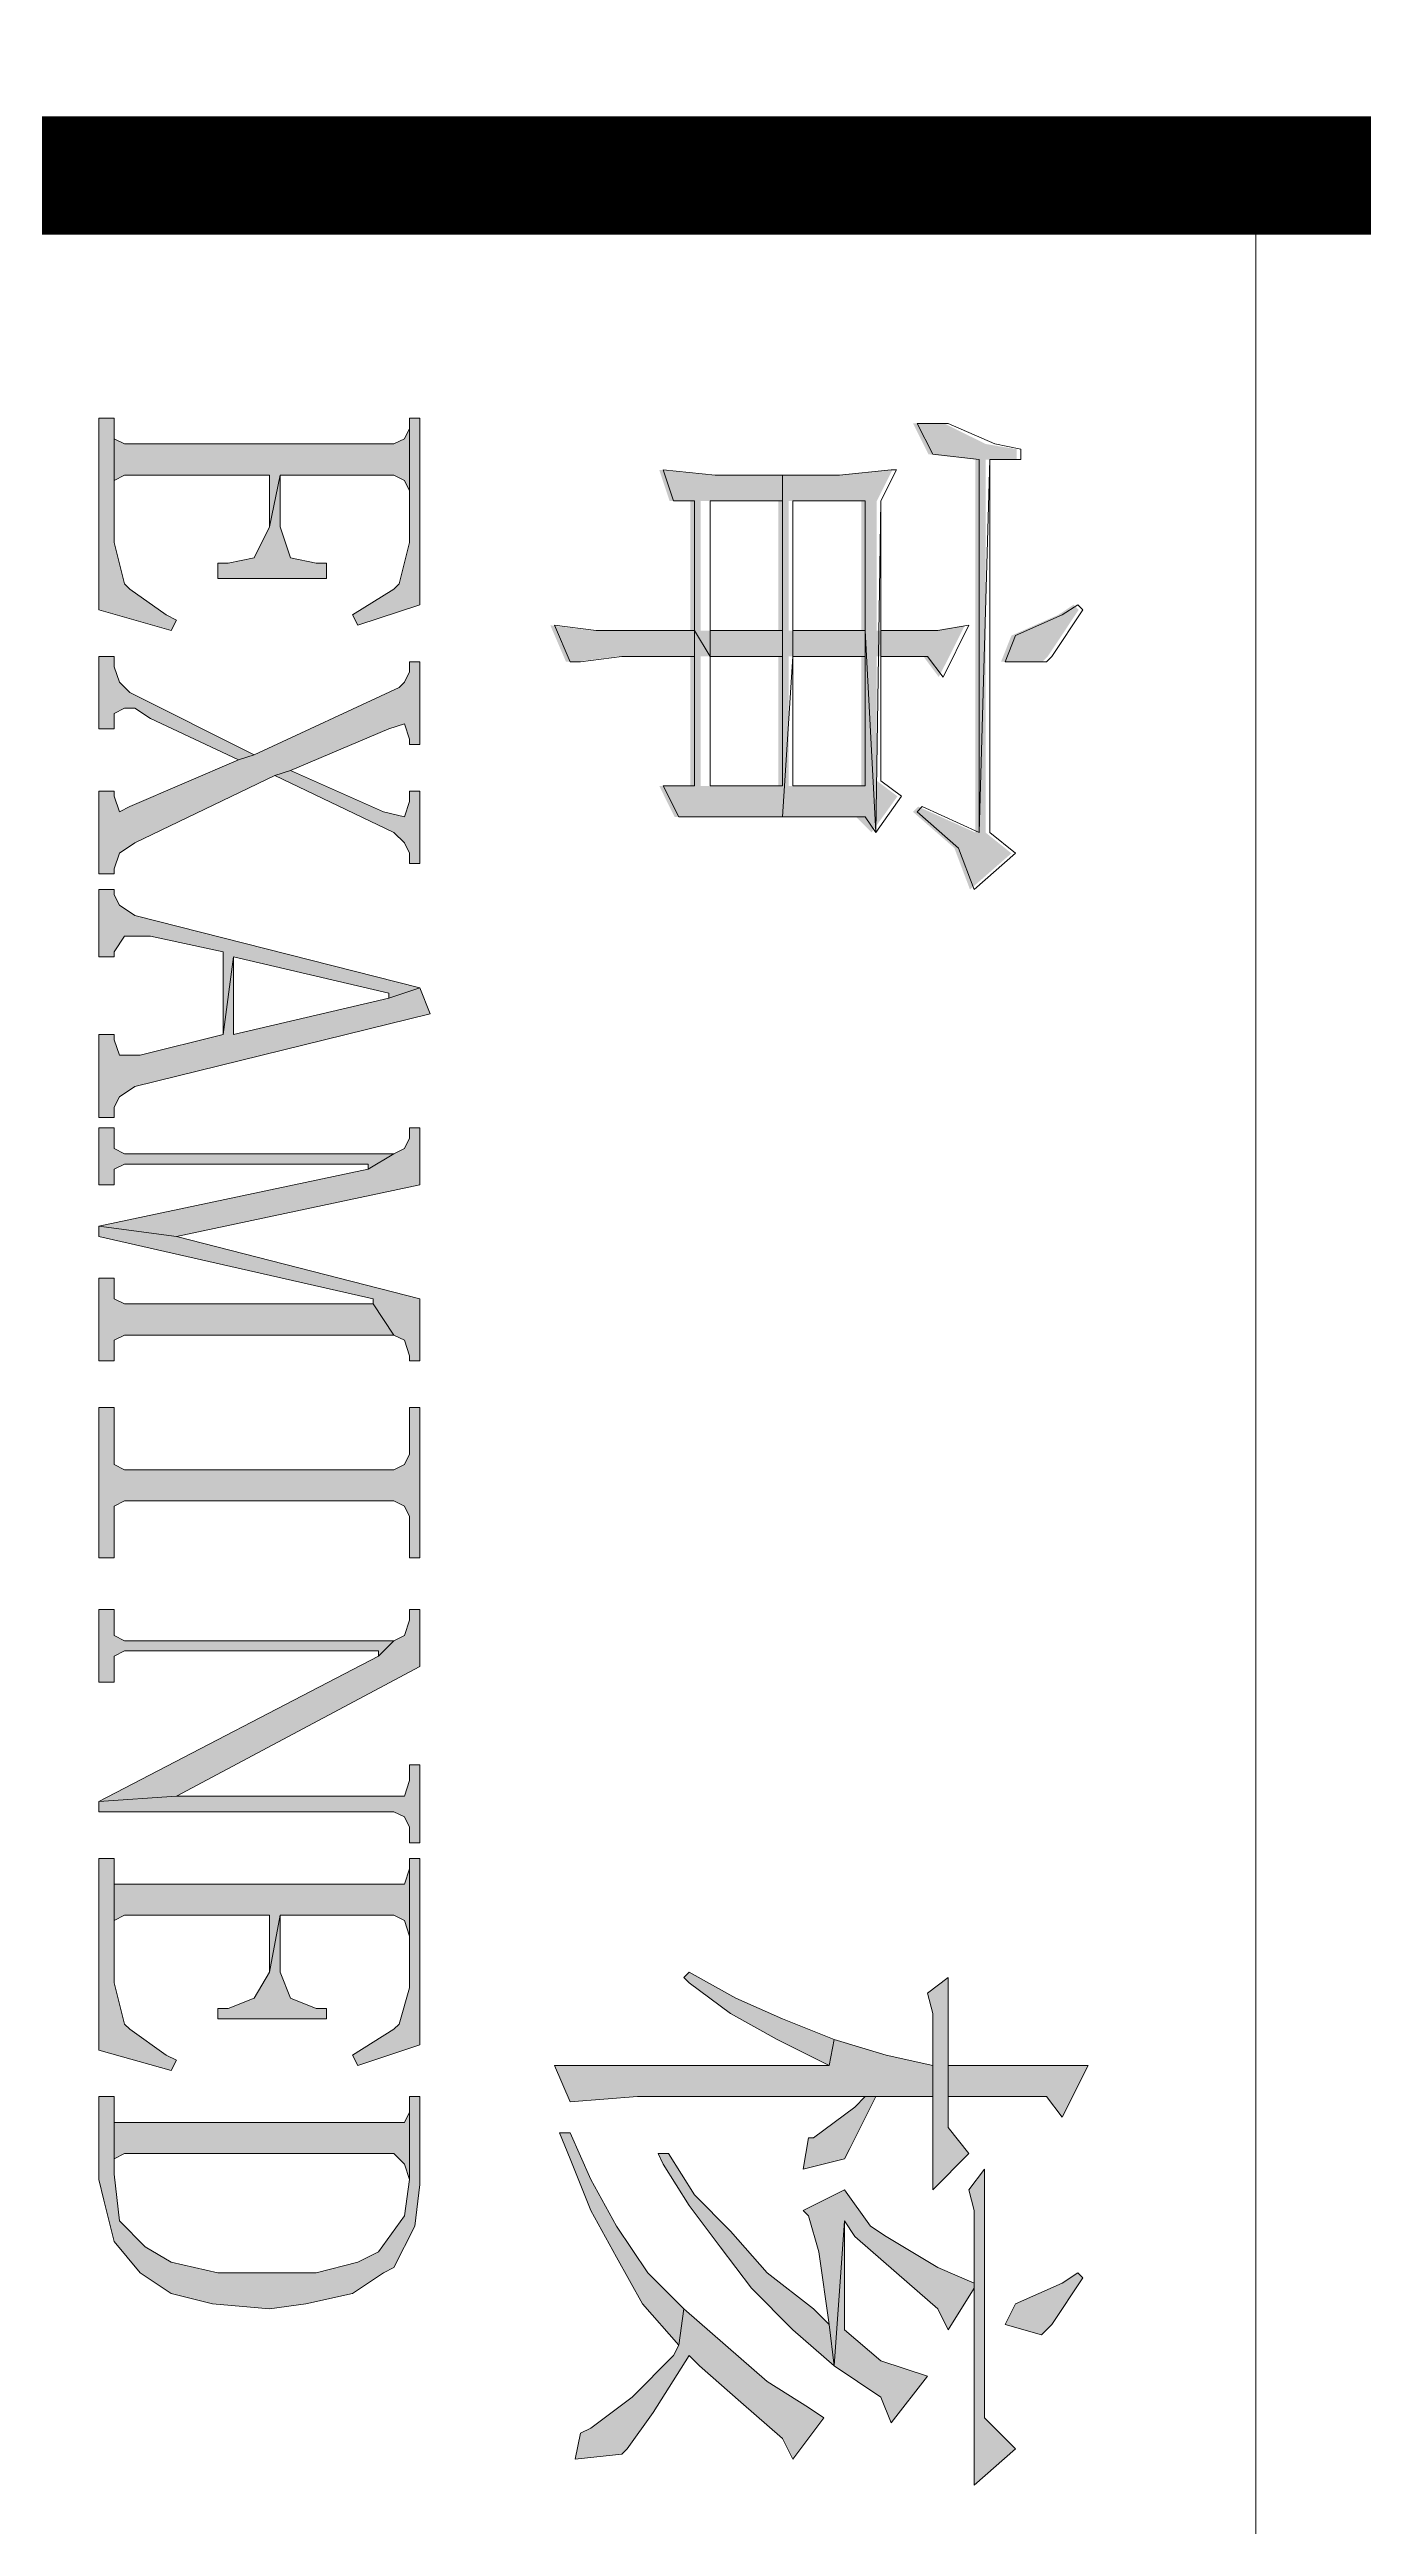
# Model space of a CAD drawing. Header units: millimetres. Extents: x -53295381 to 181933601, y -165 to 204541444.
# Drawn here: x 51456242 to 51460126, y 20986813 to 20994135 of the extents above; entities that cross this region are included whole.
import ezdxf

# ---------------------------------------------------------------- set-up
doc = ezdxf.new("R2010")
doc.units = ezdxf.units.MM
doc.header["$LTSCALE"] = 1000
doc.layers.add('PP-COM', color=7, linetype='Continuous')
doc.layers.add('标注', color=3, linetype='Continuous')
doc.layers.add('PUB_TITLE', color=7, linetype='Continuous', lineweight=20)
doc.styles.add('C', font='c.shx', dxfattribs={"width": 0.75, "height": 3, "bigfont": 'hzk.shx'})
doc.styles.add('HZ', font='rs.shx', dxfattribs={"width": 0.8, "bigfont": 'hztxt.shx'})
doc.styles.add('宋体', font='')
doc.styles.get('宋体').set_extended_font_data('宋体')
doc.dimstyles.new('1', dxfattribs={"dimtxt": 1.5, "dimasz": 2, "dimexe": 1, "dimexo": 0.2, "dimgap": 0.5, "dimtad": 1, "dimdec": 1, "dimzin": 0, "dimdsep": 46, "dimtxsty": '宋体', "dimcen": 0.2, "dimclrd": 3, "dimclre": 3, "dimclrt": 3, "dimadec": 0, "dimazin": 0, "dimtfac": 1, "dimtdec": 1, "dimtofl": 0, "dimtmove": 2, "dimatfit": 3, "dimfxl": 0, "dimtolj": 1, "dimtzin": 0, "dimarcsym": 0})

# ---------------------------------------------------------------- blocks, each defined once
blk = doc.blocks.new('*D53')
at = {"color": 3, "lineweight": -2}
for start, end in [(39.4482, 48.8965), (341.1035, 350.5518)]:
    blk.add_arc((1344.218, 1910.564), 16.999, start, end, dxfattribs=at)
at = {"color": 3}
for points in [[(1357.728, 1921.631), (1356.961, 1921.099), (1358.94, 1919.064)], [(1360.522, 1907.812), (1361.452, 1907.735), (1361.217, 1910.564)]]:
    blk.add_solid(points, dxfattribs=at)
at = {"layer": 'Defpoints', "color": 0}
for p in [(1395.655, 1940.261), (1360.959, 1913.516), (1344.218, 1910.564), (1344.218, 1910.564), (1403.612, 1910.564)]:
    blk.add_point(p, dxfattribs=at)
at = {"color": 3, "insert": (1362.57, 1915.482), "char_height": 3, "attachment_point": 5, "rotation": 285, "style": 'HZ'}
blk.add_mtext('\\A1;α/3', dxfattribs=at)
blk = doc.blocks.new('*D54')
at = {"color": 3, "lineweight": -2}
blk.add_arc((1344.218, 1910.564), 28.56, 5.6194, 84.3806, dxfattribs=at)
at = {"color": 3}
for points in [[(1346.992, 1938.522), (1347.038, 1939.454), (1344.218, 1939.125)], [(1373.108, 1913.384), (1372.175, 1913.338), (1372.779, 1910.564)]]:
    blk.add_solid(points, dxfattribs=at)
at = {"layer": 'Defpoints', "color": 0}
for p in [(1344.218, 1969.958), (1368.952, 1924.845), (1344.218, 1910.564), (1344.218, 1910.564), (1403.612, 1910.564)]:
    blk.add_point(p, dxfattribs=at)
at = {"color": 3, "insert": (1365.828, 1932.174), "char_height": 3, "attachment_point": 5, "rotation": 315, "style": 'HZ'}
blk.add_mtext('\\A1;α', dxfattribs=at)
blk = doc.blocks.new('*D55')
at = {"color": 3, "lineweight": -2}
for start, end in [(69.4333, 78.8666), (11.1334, 20.5667)]:
    blk.add_arc((1344.218, 1910.564), 17.026, start, end, dxfattribs=at)
at = {"color": 3}
for points in [[(1350.399, 1926.927), (1350, 1926.083), (1352.731, 1925.309)], [(1359.737, 1916.346), (1360.581, 1916.745), (1358.963, 1919.077)]]:
    blk.add_solid(points, dxfattribs=at)
at = {"layer": 'Defpoints', "color": 0}
for p in [(1373.915, 1962.001), (1395.655, 1940.261), (1355.162, 1923.607), (1344.218, 1910.564), (1344.218, 1910.564)]:
    blk.add_point(p, dxfattribs=at)
at = {"color": 3, "insert": (1358.072, 1924.056), "char_height": 3, "attachment_point": 5, "rotation": 314.2422, "style": 'HZ'}
blk.add_mtext('\\A1;α/3', dxfattribs=at)
blk = doc.blocks.new('*D27')
at = {"color": 3, "lineweight": -2}
for start, end in [(99.4333, 108.8666), (41.1334, 50.5667)]:
    blk.add_arc((1344.218, 1910.564), 17.026, start, end, dxfattribs=at)
at = {"color": 3}
for points in [[(1341.389, 1927.825), (1341.466, 1926.895), (1344.218, 1927.59)], [(1354.767, 1923.331), (1355.299, 1924.098), (1352.731, 1925.309)]]:
    blk.add_solid(points, dxfattribs=at)
at = {"layer": 'Defpoints', "color": 0}
for p in [(1344.218, 1969.958), (1373.915, 1962.001), (1350.042, 1926.563), (1344.218, 1910.564), (1344.218, 1910.564)]:
    blk.add_point(p, dxfattribs=at)
at = {"color": 3, "insert": (1349.143, 1928.942), "char_height": 3, "attachment_point": 5, "rotation": 345, "style": 'HZ'}
blk.add_mtext('\\A1;α/3', dxfattribs=at)
blk = doc.blocks.new('*D35')
at = {"layer": 'Defpoints', "color": 0}
for p in [(1319.577, 1812.569), (1317.437, 1800.401), (1286.683, 1796.73), (1303.739, 1796.73), (1303.739, 1796.73)]:
    blk.add_point(p, dxfattribs=at)
at = {"layer": '标注', "color": 3, "lineweight": -2}
blk.add_line((1305.739, 1796.73), (1319.92, 1796.73), dxfattribs=at)
for start, end in [(56.3312, 67.6624), (337.3376, 348.6688)]:
    blk.add_arc((1303.739, 1796.73), 14.181, start, end, dxfattribs=at)
at = {"layer": '标注', "color": 3}
for points in [[(1311.896, 1808.894), (1311.305, 1808.172), (1313.766, 1806.758)], [(1317.179, 1793.99), (1318.108, 1793.898), (1317.92, 1796.73)]]:
    blk.add_solid(points, dxfattribs=at)
at = {"layer": '标注', "color": 3, "insert": (1318.688, 1802.922), "char_height": 3, "attachment_point": 5, "rotation": 292.5, "style": 'C'}
blk.add_mtext('\\A1;45°', dxfattribs=at)
blk = doc.blocks.new('2015AACI_TQ_A2')
at = {"layer": 'PUB_TITLE'}
h = blk.add_hatch(color=256, dxfattribs=at)
h.dxf.hatch_style = 1
h.paths.add_polyline_path([(-4864.3, 10975.3), (-4864.3, 11009), (-4882.6, 11009), (-4888.8, 10981.4), (-4898, 10950.8), (-4882.6, 10947.7), (-4882.6, 10914), (-4882.6, 10880.3), (-4882.6, 10849.7), (-4882.6, 10816), (-4882.6, 10785.4), (-4861.2, 10794.6), (-4864.3, 10834.4), (-4864.3, 10858.9), (-4864.3, 10969.1)])
h.paths.add_polyline_path([(-4864.3, 11076.3), (-4852, 11085.5), (-4882.6, 11100.8), (-4882.6, 11082.5), (-4882.6, 11051.8), (-4882.6, 11018.1), (-4864.3, 11018.1)])
h.paths.add_polyline_path([(-4830.6, 11030.4), (-4845.9, 11018.1), (-4864.3, 11018.1), (-4882.6, 11018.1), (-4934.7, 11018.1), (-4925.5, 11005.9), (-4913.3, 11009), (-4882.6, 11009), (-4864.3, 11009), (-4809.1, 11009)])
h.paths.add_polyline_path([(-4827.5, 10956.9), (-4833.6, 10960), (-4864.3, 10975.3), (-4864.3, 10969.1), (-4858.1, 10963), (-4839.8, 10938.5), (-4839.8, 10935.5), (-4821.4, 10932.4)])
h.paths.add_polyline_path([(-4882.6, 10947.7), (-4898, 10950.8), (-4910.2, 10920.1), (-4922.5, 10892.6), (-4937.8, 10865), (-4934.7, 10861.9), (-4931.6, 10865), (-4913.3, 10889.5), (-4898, 10917.1)])
h.paths.add_polyline_path([(-4729.5, 11079.4), (-4757.1, 11097.8), (-4760.1, 11094.7), (-4754, 11085.5), (-4741.8, 11058), (-4729.5, 11051.8), (-4723.4, 11073.3)])
h.paths.add_polyline_path([(-4656, 11058), (-4674.4, 11039.6), (-4821.4, 11039.6), (-4809.1, 11030.4), (-4796.9, 11033.5), (-4754, 11033.5), (-4750.9, 11033.5), (-4634.6, 11033.5)])
h.paths.add_polyline_path([(-4738.7, 11012), (-4726.4, 11018.1), (-4750.9, 11033.5), (-4754, 11033.5), (-4763.2, 11012), (-4781.6, 10981.4), (-4787.7, 10972.2), (-4809.1, 10956.9), (-4796.9, 10932.4), (-4793.8, 10935.5), (-4772.4, 10941.6), (-4729.5, 10947.7), (-4705, 10950.8), (-4790.8, 10956.9), (-4781.6, 10963), (-4760.1, 10987.5)])
h.paths.add_polyline_path([(-4698.9, 11005.9), (-4708.1, 10978.3), (-4726.4, 10956.9), (-4790.8, 10956.9), (-4705, 10950.8), (-4686.6, 10978.3), (-4671.3, 10984.5)])
h.paths.add_polyline_path([(-4726.4, 10926.3), (-4705, 10950.8), (-4729.5, 10947.7), (-4738.7, 10938.5), (-4760.1, 10911), (-4784.6, 10889.5), (-4806.1, 10868.1), (-4830.6, 10852.8), (-4830.6, 10846.6), (-4824.4, 10849.7), (-4799.9, 10865), (-4775.4, 10883.4), (-4750.9, 10901.8)])
h.paths.add_polyline_path([(-4649.9, 10926.3), (-4674.4, 10944.6), (-4680.5, 10935.5), (-4695.8, 10911), (-4717.3, 10886.4), (-4738.7, 10861.9), (-4717.3, 10858.9), (-4711.1, 10855.8), (-4686.6, 10831.3), (-4668.2, 10806.8), (-4665.2, 10800.7), (-4649.9, 10797.6), (-4652.9, 10825.2), (-4656, 10828.3), (-4677.4, 10843.6), (-4711.1, 10865), (-4705, 10871.1), (-4683.6, 10895.6), (-4662.1, 10920.1)])
h.paths.add_polyline_path([(-4717.3, 10858.9), (-4738.7, 10861.9), (-4760.1, 10840.5), (-4787.7, 10822.1), (-4815.3, 10806.8), (-4842.8, 10794.6), (-4842.8, 10788.4), (-4827.5, 10794.6), (-4796.9, 10806.8), (-4769.3, 10822.1), (-4741.8, 10837.4)])
h = blk.add_hatch(color=256, dxfattribs=at)
h.dxf.hatch_style = 1
h.paths.add_polyline_path([(-5712.6, 11073.9), (-5715.7, 11077), (-5743.3, 11095.3), (-5746.3, 11092.3), (-5740.2, 11083.1), (-5728, 11055.5), (-5712.6, 11049.4)])
h.paths.add_polyline_path([(-5832.1, 11034.1), (-5611.6, 11034.1), (-5832.1, 11040.2), (-5832.1, 11058.6), (-5838.2, 11058.6), (-5841.3, 11040.2), (-5853.5, 11015.7), (-5853.5, 10997.3), (-5835.2, 11006.5)])
h.paths.add_polyline_path([(-5599.3, 11055.5), (-5611.6, 11040.2), (-5832.1, 11040.2), (-5611.6, 11034.1), (-5626.9, 11000.4), (-5623.8, 10997.3), (-5602.4, 11021.8), (-5577.9, 11031)])
h.paths.add_polyline_path([(-5703.5, 11012.6), (-5734.1, 11028), (-5731, 11009.6), (-5731, 10975.9), (-5715.7, 10975.9), (-5715.7, 11003.5)])
h.paths.add_polyline_path([(-5611.6, 10972.8), (-5807.6, 10975.9), (-5826, 10985.1), (-5826, 10982), (-5822.9, 10951.4), (-5822.9, 10917.7), (-5731, 10917.7), (-5639.1, 10917.7), (-5639.1, 10871.8), (-5715.7, 10871.8), (-5731, 10865.6), (-5639.1, 10865.6), (-5639.1, 10847.3), (-5620.8, 10856.4), (-5620.8, 10862.6), (-5620.8, 10884), (-5620.8, 10917.7), (-5715.7, 10923.8), (-5807.6, 10923.8), (-5807.6, 10966.7), (-5731, 10966.7)])
h.paths.add_polyline_path([(-5611.6, 10972.8), (-5731, 10966.7), (-5639.1, 10966.7), (-5639.1, 10923.8), (-5715.7, 10923.8), (-5620.8, 10917.7), (-5620.8, 10963.6)], flags=17)
h.paths.add_polyline_path([(-5633, 10988.1), (-5642.2, 10975.9), (-5715.7, 10975.9), (-5731, 10975.9), (-5807.6, 10975.9), (-5611.6, 10972.8)])
h.paths.add_polyline_path([(-5715.7, 10966.7), (-5731, 10966.7), (-5731, 10923.8), (-5715.7, 10923.8)], flags=16)
h.paths.add_polyline_path([(-5715.7, 10917.7), (-5731, 10917.7), (-5731, 10871.8), (-5715.7, 10871.8)], flags=16)
h.paths.add_polyline_path([(-5715.7, 10865.6), (-5731, 10865.6), (-5731, 10841.1), (-5731, 10807.4), (-5734.1, 10782.9), (-5712.6, 10792.1), (-5712.6, 10798.3), (-5715.7, 10822.8)])
h.paths.add_polyline_path([(-5807.6, 10917.7), (-5822.9, 10917.7), (-5822.9, 10911.6), (-5822.9, 10877.9), (-5826, 10847.3), (-5807.6, 10853.4), (-5807.6, 10865.6), (-5731, 10865.6), (-5715.7, 10871.8), (-5807.6, 10871.8)], flags=17)
h = blk.add_hatch(color=256, dxfattribs=at)
h.dxf.hatch_style = 1
h.paths.add_polyline_path([(-5822.9, 10616.9), (-5792.3, 10616.9), (-5822.9, 10623.1), (-5822.9, 10690.4), (-5819.8, 10696.6), (-5813.7, 10699.6), (-5850.5, 10699.6), (-5844.3, 10696.6), (-5841.3, 10690.4), (-5841.3, 10531.2), (-5844.3, 10525), (-5819.8, 10525), (-5822.9, 10531.2)])
h.paths.add_polyline_path([(-5746.3, 10705.7), (-5856.6, 10705.7), (-5856.6, 10699.6), (-5850.5, 10699.6), (-5783.1, 10699.6), (-5758.6, 10693.5), (-5755.5, 10690.4), (-5740.2, 10665.9), (-5734.1, 10669)])
h.paths.add_polyline_path([(-5761.7, 10650.6), (-5770.8, 10650.6), (-5770.8, 10644.5), (-5773.9, 10629.2), (-5792.3, 10623.1), (-5822.9, 10623.1), (-5792.3, 10616.9), (-5773.9, 10607.7), (-5770.8, 10592.4), (-5770.8, 10586.3), (-5761.7, 10586.3)])
h.paths.add_polyline_path([(-5731, 10558.7), (-5737.1, 10561.8), (-5740.2, 10555.7), (-5755.5, 10534.2), (-5758.6, 10531.2), (-5783.1, 10525), (-5813.7, 10525), (-5850.5, 10525), (-5856.6, 10525), (-5856.6, 10515.9), (-5743.3, 10515.9)])
h = blk.add_hatch(color=256, dxfattribs=at)
h.dxf.hatch_style = 1
h.paths.add_polyline_path([(-5672.8, 10687.4), (-5675.9, 10696.6), (-5666.7, 10699.6), (-5663.6, 10699.6), (-5663.6, 10705.7), (-5712.6, 10705.7), (-5712.6, 10699.6), (-5706.5, 10699.6), (-5700.4, 10696.6), (-5697.3, 10693.5), (-5657.5, 10607.7), (-5654.5, 10598.6), (-5626.9, 10534.2), (-5623.8, 10528.1), (-5633, 10525), (-5636.1, 10525), (-5636.1, 10515.9), (-5587.1, 10515.9), (-5587.1, 10525), (-5590.1, 10525), (-5599.3, 10528.1), (-5605.4, 10537.3), (-5645.3, 10620), (-5648.3, 10629.2)])
h.paths.add_polyline_path([(-5593.2, 10705.7), (-5636.1, 10705.7), (-5636.1, 10699.6), (-5630, 10699.6), (-5620.8, 10696.6), (-5623.8, 10684.3), (-5648.3, 10629.2), (-5645.3, 10620), (-5611.6, 10690.4), (-5605.4, 10696.6), (-5599.3, 10699.6), (-5593.2, 10699.6)], flags=17)
h.paths.add_polyline_path([(-5654.5, 10598.6), (-5657.5, 10607.7), (-5694.3, 10534.2), (-5700.4, 10528.1), (-5709.6, 10525), (-5715.7, 10525), (-5715.7, 10515.9), (-5672.8, 10515.9), (-5672.8, 10525), (-5675.9, 10525), (-5682, 10525), (-5685.1, 10531.2), (-5685.1, 10537.3), (-5679, 10546.5)])
h = blk.add_hatch(color=256, dxfattribs=at)
h.dxf.hatch_style = 1
h.paths.add_polyline_path([(-5504.4, 10711.9), (-5519.7, 10705.7), (-5513.6, 10687.4), (-5492.1, 10595.5), (-5538.1, 10595.5), (-5492.1, 10589.4), (-5479.9, 10540.4), (-5479.9, 10528.1), (-5489.1, 10525), (-5492.1, 10525), (-5492.1, 10515.9), (-5443.1, 10515.9), (-5443.1, 10525), (-5449.2, 10525), (-5455.4, 10528.1), (-5461.5, 10537.3)])
h.paths.add_polyline_path([(-5538.1, 10595.5), (-5516.6, 10687.4), (-5513.6, 10687.4), (-5519.7, 10705.7), (-5562.6, 10537.3), (-5568.7, 10528.1), (-5574.8, 10525), (-5577.9, 10525), (-5577.9, 10515.9), (-5538.1, 10515.9), (-5538.1, 10525), (-5541.1, 10525), (-5550.3, 10531.2), (-5550.3, 10546.5), (-5541.1, 10589.4), (-5492.1, 10589.4)])
h = blk.add_hatch(color=256, dxfattribs=at)
h.dxf.hatch_style = 1
h.paths.add_polyline_path([(-5415.6, 10675.1), (-5412.5, 10675.1), (-5421.7, 10690.4), (-5421.7, 10531.2), (-5424.7, 10525), (-5430.9, 10525), (-5437, 10525), (-5437, 10515.9), (-5403.3, 10515.9), (-5403.3, 10525), (-5406.4, 10525), (-5412.5, 10525), (-5415.6, 10531.2)], flags=17)
h.paths.add_polyline_path([(-5403.3, 10705.7), (-5437, 10705.7), (-5437, 10699.6), (-5430.9, 10699.6), (-5424.7, 10696.6), (-5421.7, 10690.4), (-5412.5, 10675.1), (-5378.8, 10515.9), (-5372.7, 10561.8)])
h.paths.add_polyline_path([(-5311.4, 10696.6), (-5302.2, 10699.6), (-5299.2, 10699.6), (-5299.2, 10705.7), (-5335.9, 10705.7), (-5372.7, 10561.8), (-5378.8, 10515.9), (-5372.7, 10515.9), (-5335.9, 10678.2), (-5332.9, 10678.2), (-5314.5, 10690.4)])
h.paths.add_polyline_path([(-5314.5, 10690.4), (-5332.9, 10678.2), (-5332.9, 10531.2), (-5335.9, 10525), (-5342.1, 10525), (-5348.2, 10525), (-5348.2, 10515.9), (-5299.2, 10515.9), (-5299.2, 10525), (-5302.2, 10525), (-5311.4, 10525), (-5314.5, 10531.2)], flags=17)
h = blk.add_hatch(color=256, dxfattribs=at)
h.dxf.hatch_style = 1
h.paths.add_polyline_path([(-5216.5, 10690.4), (-5213.4, 10696.6), (-5207.3, 10699.6), (-5182.8, 10699.6), (-5182.8, 10705.7), (-5271.6, 10705.7), (-5271.6, 10699.6), (-5244, 10699.6), (-5237.9, 10696.6), (-5234.9, 10690.4), (-5234.9, 10531.2), (-5237.9, 10525), (-5244, 10525), (-5271.6, 10525), (-5271.6, 10515.9), (-5182.8, 10515.9), (-5182.8, 10525), (-5207.3, 10525), (-5213.4, 10525), (-5216.5, 10531.2)])
h = blk.add_hatch(color=256, dxfattribs=at)
h.dxf.hatch_style = 1
h.paths.add_polyline_path([(-5127.7, 10681.2), (-5124.6, 10681.2), (-5133.8, 10690.4), (-5133.8, 10531.2), (-5136.8, 10525), (-5143, 10525), (-5152.2, 10525), (-5152.2, 10515.9), (-5109.3, 10515.9), (-5109.3, 10525), (-5118.5, 10525), (-5124.6, 10525), (-5127.7, 10531.2)], flags=17)
h.paths.add_polyline_path([(-5118.5, 10705.7), (-5152.2, 10705.7), (-5152.2, 10699.6), (-5146, 10699.6), (-5136.8, 10696.6), (-5133.8, 10690.4), (-5124.6, 10681.2), (-5038.8, 10515.9), (-5041.9, 10561.8)])
h.paths.add_polyline_path([(-5032.7, 10690.4), (-5029.7, 10696.6), (-5023.5, 10699.6), (-5014.3, 10699.6), (-5014.3, 10705.7), (-5060.3, 10705.7), (-5060.3, 10699.6), (-5051.1, 10699.6), (-5041.9, 10696.6), (-5041.9, 10690.4), (-5041.9, 10561.8), (-5038.8, 10515.9), (-5032.7, 10515.9)])
h = blk.add_hatch(color=256, dxfattribs=at)
h.dxf.hatch_style = 1
h.paths.add_polyline_path([(-4971.5, 10690.4), (-4968.4, 10696.6), (-4959.2, 10699.6), (-4999, 10699.6), (-4989.8, 10696.6), (-4989.8, 10690.4), (-4989.8, 10531.2), (-4989.8, 10525), (-4968.4, 10525), (-4971.5, 10531.2), (-4971.5, 10616.9), (-4937.8, 10616.9), (-4971.5, 10623.1)])
h.paths.add_polyline_path([(-4910.2, 10650.6), (-4916.3, 10650.6), (-4916.3, 10644.5), (-4922.5, 10629.2), (-4937.8, 10623.1), (-4971.5, 10623.1), (-4937.8, 10616.9), (-4922.5, 10607.7), (-4916.3, 10592.4), (-4916.3, 10586.3), (-4910.2, 10586.3)])
h.paths.add_polyline_path([(-4894.9, 10705.7), (-5005.1, 10705.7), (-5005.1, 10699.6), (-4999, 10699.6), (-4928.6, 10699.6), (-4907.1, 10693.5), (-4904.1, 10690.4), (-4888.8, 10665.9), (-4882.6, 10669)])
h.paths.add_polyline_path([(-4879.6, 10558.7), (-4885.7, 10561.8), (-4888.8, 10555.7), (-4904.1, 10534.2), (-4907.1, 10531.2), (-4931.6, 10525), (-4959.2, 10525), (-4996, 10525), (-5005.1, 10525), (-5005.1, 10515.9), (-4891.8, 10515.9)])
h = blk.add_hatch(color=256, dxfattribs=at)
h.dxf.hatch_style = 1
h.paths.add_polyline_path([(-4830.6, 10690.4), (-4824.4, 10696.6), (-4815.3, 10699.6), (-4855.1, 10699.6), (-4848.9, 10696.6), (-4848.9, 10690.4), (-4848.9, 10531.2), (-4848.9, 10525), (-4827.5, 10525), (-4830.6, 10531.2)], flags=17)
h.paths.add_polyline_path([(-4738.7, 10616.9), (-4741.8, 10638.4), (-4747.9, 10665.9), (-4760.1, 10684.3), (-4763.2, 10690.4), (-4787.7, 10702.7), (-4812.2, 10705.7), (-4864.3, 10705.7), (-4864.3, 10699.6), (-4855.1, 10699.6), (-4815.3, 10699.6), (-4793.8, 10696.6), (-4772.4, 10681.2), (-4766.3, 10669), (-4760.1, 10644.5), (-4760.1, 10613.9), (-4760.1, 10586.3), (-4766.3, 10558.7), (-4775.4, 10543.4), (-4790.8, 10528.1), (-4818.3, 10525), (-4855.1, 10525), (-4864.3, 10525), (-4864.3, 10515.9), (-4815.3, 10515.9), (-4803, 10518.9), (-4778.5, 10525), (-4760.1, 10540.4), (-4747.9, 10558.7), (-4741.8, 10583.2)])
blk.add_line((-6000, 11200), (0, 11200), dxfattribs=at)
at = {"layer": 'PUB_TITLE', "const_width": 70}
blk.add_lwpolyline([(-6000, 40000), (-6000, 0)], dxfattribs=at)
at = {"layer": 'PUB_TITLE'}
blk.add_lwpolyline([(-6000, 0), (0, 0), (0, 40000), (-6000, 40000)], close=True, dxfattribs=at)
at = {"layer": 'PUB_TITLE', "lineweight": 0}
for points in [[(-4882.6, 11100.8), (-4882.6, 11082.5), (-4882.6, 11051.8), (-4882.6, 11018.1), (-4864.3, 11018.1), (-4864.3, 11076.3), (-4852, 11085.5)], [(-5743.3, 11097.8), (-5746.3, 11094.7), (-5740.2, 11085.5), (-5728, 11058), (-5712.6, 11051.8), (-5712.6, 11076.3), (-5715.7, 11079.4)], [(-4757.1, 11097.8), (-4760.1, 11094.7), (-4754, 11085.5), (-4741.8, 11058), (-4729.5, 11051.8), (-4723.4, 11073.3), (-4729.5, 11079.4)], [(-5832.1, 11061), (-5838.2, 11061), (-5841.3, 11045.7), (-5853.5, 11018.1), (-5853.5, 10999.8), (-5835.2, 11009), (-5832.1, 11036.5), (-5611.6, 11036.5), (-5832.1, 11042.7)], [(-5599.3, 11058), (-5611.6, 11042.7), (-5832.1, 11042.7), (-5611.6, 11036.5), (-5626.9, 11002.8), (-5623.8, 10999.8), (-5602.4, 11024.3), (-5577.9, 11033.5)], [(-4656, 11058), (-4674.4, 11039.6), (-4821.4, 11039.6), (-4809.1, 11030.4), (-4796.9, 11033.5), (-4754, 11033.5), (-4750.9, 11033.5), (-4634.6, 11033.5)], [(-5734.1, 11030.4), (-5731, 11012), (-5731, 10978.3), (-5715.7, 10978.3), (-5715.7, 11005.9), (-5703.5, 11015.1)], [(-4830.6, 11030.4), (-4845.9, 11018.1), (-4864.3, 11018.1), (-4882.6, 11018.1), (-4934.7, 11018.1), (-4925.5, 11005.9), (-4913.3, 11009), (-4882.6, 11009), (-4864.3, 11009), (-4809.1, 11009)], [(-4750.9, 11033.5), (-4754, 11033.5), (-4763.2, 11012), (-4781.6, 10981.4), (-4787.7, 10972.2), (-4809.1, 10956.9), (-4796.9, 10932.4), (-4793.8, 10935.5), (-4772.4, 10941.6), (-4729.5, 10947.7), (-4705, 10950.8), (-4790.8, 10956.9), (-4781.6, 10963), (-4760.1, 10987.5), (-4738.7, 11012), (-4726.4, 11018.1)], [(-4864.3, 11009), (-4882.6, 11009), (-4888.8, 10981.4), (-4898, 10950.8), (-4882.6, 10947.7), (-4882.6, 10947.7), (-4882.6, 10914), (-4882.6, 10880.3), (-4882.6, 10849.7), (-4882.6, 10816), (-4882.6, 10785.4), (-4861.2, 10794.6), (-4864.3, 10834.4), (-4864.3, 10858.9), (-4864.3, 10969.1), (-4864.3, 10975.3)], [(-4698.9, 11005.9), (-4708.1, 10978.3), (-4726.4, 10956.9), (-4790.8, 10956.9), (-4705, 10950.8), (-4686.6, 10978.3), (-4671.3, 10984.5)], [(-5826, 10987.5), (-5826, 10984.5), (-5822.9, 10953.8), (-5822.9, 10920.1), (-5731, 10920.1), (-5639.1, 10920.1), (-5639.1, 10877.3), (-5715.7, 10877.3), (-5731, 10868.1), (-5639.1, 10868.1), (-5639.1, 10849.7), (-5620.8, 10858.9), (-5620.8, 10865), (-5620.8, 10886.4), (-5620.8, 10920.1), (-5715.7, 10926.3), (-5807.6, 10926.3), (-5807.6, 10969.1), (-5731, 10969.1), (-5611.6, 10975.3), (-5807.6, 10978.3)], [(-5633, 10990.6), (-5642.2, 10978.3), (-5715.7, 10978.3), (-5731, 10978.3), (-5807.6, 10978.3), (-5611.6, 10975.3)], [(-5731, 10969.1), (-5731, 10926.3), (-5807.6, 10926.3), (-5715.7, 10926.3), (-5715.7, 10969.1), (-5639.1, 10969.1)], [(-5611.6, 10975.3), (-5731, 10969.1), (-5639.1, 10969.1), (-5639.1, 10926.3), (-5715.7, 10926.3), (-5620.8, 10920.1), (-5620.8, 10969.1)], [(-4864.3, 10975.3), (-4864.3, 10969.1), (-4858.1, 10963), (-4839.8, 10938.5), (-4839.8, 10935.5), (-4821.4, 10932.4), (-4827.5, 10956.9), (-4833.6, 10960)], [(-4898, 10950.8), (-4910.2, 10920.1), (-4922.5, 10892.6), (-4937.8, 10865), (-4934.7, 10861.9), (-4931.6, 10865), (-4913.3, 10889.5), (-4898, 10917.1), (-4882.6, 10947.7)], [(-4705, 10950.8), (-4729.5, 10947.7), (-4738.7, 10938.5), (-4760.1, 10911), (-4784.6, 10889.5), (-4806.1, 10868.1), (-4830.6, 10852.8), (-4830.6, 10846.6), (-4824.4, 10849.7), (-4799.9, 10865), (-4775.4, 10883.4), (-4750.9, 10901.8), (-4726.4, 10926.3)], [(-4674.4, 10944.6), (-4680.5, 10935.5), (-4695.8, 10911), (-4717.3, 10886.4), (-4738.7, 10861.9), (-4717.3, 10858.9), (-4711.1, 10855.8), (-4686.6, 10831.3), (-4668.2, 10806.8), (-4665.2, 10800.7), (-4649.9, 10797.6), (-4652.9, 10825.2), (-4656, 10828.3), (-4677.4, 10843.6), (-4711.1, 10865), (-4705, 10871.1), (-4683.6, 10895.6), (-4662.1, 10920.1), (-4649.9, 10926.3)], [(-5822.9, 10920.1), (-5822.9, 10914), (-5822.9, 10880.3), (-5826, 10849.7), (-5807.6, 10855.8), (-5807.6, 10868.1), (-5731, 10868.1), (-5715.7, 10877.3), (-5807.6, 10877.3), (-5807.6, 10920.1), (-5731, 10920.1)], [(-5731, 10920.1), (-5731, 10877.3), (-5807.6, 10877.3), (-5715.7, 10877.3), (-5715.7, 10920.1), (-5639.1, 10920.1)], [(-5731, 10868.1), (-5731, 10843.6), (-5731, 10809.9), (-5734.1, 10785.4), (-5712.6, 10794.6), (-5712.6, 10800.7), (-5715.7, 10825.2), (-5715.7, 10868.1), (-5639.1, 10868.1)], [(-4738.7, 10861.9), (-4760.1, 10840.5), (-4787.7, 10822.1), (-4815.3, 10806.8), (-4842.8, 10794.6), (-4842.8, 10788.4), (-4827.5, 10794.6), (-4796.9, 10806.8), (-4769.3, 10822.1), (-4741.8, 10837.4), (-4717.3, 10858.9)], [(-5746.3, 10705.7), (-5856.6, 10705.7), (-5856.6, 10699.6), (-5850.5, 10699.6), (-5783.1, 10699.6), (-5758.6, 10693.5), (-5755.5, 10690.4), (-5740.2, 10665.9), (-5734.1, 10669)], [(-5663.6, 10705.7), (-5712.6, 10705.7), (-5712.6, 10699.6), (-5706.5, 10699.6), (-5700.4, 10696.6), (-5697.3, 10693.5), (-5657.5, 10607.7), (-5654.5, 10598.6), (-5626.9, 10534.2), (-5623.8, 10528.1), (-5633, 10525), (-5636.1, 10525), (-5636.1, 10515.9), (-5587.1, 10515.9), (-5587.1, 10525), (-5590.1, 10525), (-5599.3, 10528.1), (-5605.4, 10537.3), (-5645.3, 10620), (-5648.3, 10629.2), (-5672.8, 10687.4), (-5675.9, 10696.6), (-5666.7, 10699.6), (-5663.6, 10699.6)], [(-5593.2, 10705.7), (-5636.1, 10705.7), (-5636.1, 10699.6), (-5630, 10699.6), (-5620.8, 10696.6), (-5623.8, 10684.3), (-5648.3, 10629.2), (-5645.3, 10620), (-5611.6, 10690.4), (-5605.4, 10696.6), (-5599.3, 10699.6), (-5593.2, 10699.6)], [(-5519.7, 10705.7), (-5562.6, 10537.3), (-5568.7, 10528.1), (-5574.8, 10525), (-5577.9, 10525), (-5577.9, 10515.9), (-5538.1, 10515.9), (-5538.1, 10525), (-5541.1, 10525), (-5550.3, 10531.2), (-5550.3, 10546.5), (-5541.1, 10589.4), (-5492.1, 10589.4), (-5538.1, 10595.5), (-5516.6, 10687.4), (-5513.6, 10687.4)], [(-5504.4, 10711.9), (-5519.7, 10705.7), (-5513.6, 10687.4), (-5492.1, 10595.5), (-5538.1, 10595.5), (-5492.1, 10589.4), (-5479.9, 10540.4), (-5479.9, 10528.1), (-5489.1, 10525), (-5492.1, 10525), (-5492.1, 10515.9), (-5443.1, 10515.9), (-5443.1, 10525), (-5449.2, 10525), (-5455.4, 10528.1), (-5461.5, 10537.3)], [(-5403.3, 10705.7), (-5437, 10705.7), (-5437, 10699.6), (-5430.9, 10699.6), (-5424.7, 10696.6), (-5421.7, 10690.4), (-5412.5, 10675.1), (-5378.8, 10515.9), (-5372.7, 10561.8)], [(-5299.2, 10705.7), (-5335.9, 10705.7), (-5372.7, 10561.8), (-5372.7, 10561.8), (-5378.8, 10515.9), (-5372.7, 10515.9), (-5335.9, 10678.2), (-5332.9, 10678.2), (-5314.5, 10690.4), (-5311.4, 10696.6), (-5302.2, 10699.6), (-5299.2, 10699.6)], [(-5182.8, 10705.7), (-5271.6, 10705.7), (-5271.6, 10699.6), (-5244, 10699.6), (-5237.9, 10696.6), (-5234.9, 10690.4), (-5234.9, 10531.2), (-5237.9, 10525), (-5244, 10525), (-5271.6, 10525), (-5271.6, 10515.9), (-5182.8, 10515.9), (-5182.8, 10525), (-5207.3, 10525), (-5213.4, 10525), (-5216.5, 10531.2), (-5216.5, 10690.4), (-5213.4, 10696.6), (-5207.3, 10699.6), (-5182.8, 10699.6)], [(-5118.5, 10705.7), (-5152.2, 10705.7), (-5152.2, 10699.6), (-5146, 10699.6), (-5136.8, 10696.6), (-5133.8, 10690.4), (-5124.6, 10681.2), (-5038.8, 10515.9), (-5041.9, 10561.8)], [(-5014.3, 10705.7), (-5060.3, 10705.7), (-5060.3, 10699.6), (-5051.1, 10699.6), (-5041.9, 10696.6), (-5041.9, 10690.4), (-5041.9, 10561.8), (-5041.9, 10561.8), (-5038.8, 10515.9), (-5032.7, 10515.9), (-5032.7, 10690.4), (-5029.7, 10696.6), (-5023.5, 10699.6), (-5014.3, 10699.6)], [(-4894.9, 10705.7), (-5005.1, 10705.7), (-5005.1, 10699.6), (-4999, 10699.6), (-4928.6, 10699.6), (-4907.1, 10693.5), (-4904.1, 10690.4), (-4888.8, 10665.9), (-4882.6, 10669)], [(-4812.2, 10705.7), (-4864.3, 10705.7), (-4864.3, 10699.6), (-4855.1, 10699.6), (-4815.3, 10699.6), (-4793.8, 10696.6), (-4772.4, 10681.2), (-4766.3, 10669), (-4760.1, 10644.5), (-4760.1, 10613.9), (-4760.1, 10586.3), (-4766.3, 10558.7), (-4775.4, 10543.4), (-4790.8, 10528.1), (-4818.3, 10525), (-4855.1, 10525), (-4864.3, 10525), (-4864.3, 10515.9), (-4815.3, 10515.9), (-4803, 10518.9), (-4778.5, 10525), (-4760.1, 10540.4), (-4747.9, 10558.7), (-4741.8, 10583.2), (-4738.7, 10616.9), (-4741.8, 10638.4), (-4747.9, 10665.9), (-4760.1, 10684.3), (-4763.2, 10690.4), (-4787.7, 10702.7)], [(-5850.5, 10699.6), (-5844.3, 10696.6), (-5841.3, 10690.4), (-5841.3, 10531.2), (-5844.3, 10525), (-5850.5, 10525), (-5813.7, 10525), (-5819.8, 10525), (-5822.9, 10531.2), (-5822.9, 10616.9), (-5792.3, 10616.9), (-5822.9, 10623.1), (-5822.9, 10690.4), (-5819.8, 10696.6), (-5813.7, 10699.6), (-5783.1, 10699.6)], [(-5421.7, 10690.4), (-5421.7, 10531.2), (-5424.7, 10525), (-5430.9, 10525), (-5437, 10525), (-5437, 10515.9), (-5403.3, 10515.9), (-5403.3, 10525), (-5406.4, 10525), (-5412.5, 10525), (-5415.6, 10531.2), (-5415.6, 10675.1), (-5412.5, 10675.1)], [(-5314.5, 10690.4), (-5332.9, 10678.2), (-5332.9, 10531.2), (-5335.9, 10525), (-5342.1, 10525), (-5348.2, 10525), (-5348.2, 10515.9), (-5299.2, 10515.9), (-5299.2, 10525), (-5302.2, 10525), (-5311.4, 10525), (-5314.5, 10531.2)], [(-5133.8, 10690.4), (-5133.8, 10531.2), (-5136.8, 10525), (-5143, 10525), (-5152.2, 10525), (-5152.2, 10515.9), (-5109.3, 10515.9), (-5109.3, 10525), (-5118.5, 10525), (-5124.6, 10525), (-5127.7, 10531.2), (-5127.7, 10681.2), (-5124.6, 10681.2)], [(-4999, 10699.6), (-4989.8, 10696.6), (-4989.8, 10690.4), (-4989.8, 10531.2), (-4989.8, 10525), (-4996, 10525), (-4959.2, 10525), (-4968.4, 10525), (-4971.5, 10531.2), (-4971.5, 10616.9), (-4937.8, 10616.9), (-4971.5, 10623.1), (-4971.5, 10690.4), (-4968.4, 10696.6), (-4959.2, 10699.6), (-4928.6, 10699.6)], [(-4855.1, 10699.6), (-4848.9, 10696.6), (-4848.9, 10690.4), (-4848.9, 10531.2), (-4848.9, 10525), (-4855.1, 10525), (-4818.3, 10525), (-4827.5, 10525), (-4830.6, 10531.2), (-4830.6, 10690.4), (-4824.4, 10696.6), (-4815.3, 10699.6)], [(-5761.7, 10650.6), (-5770.8, 10650.6), (-5770.8, 10644.5), (-5773.9, 10629.2), (-5792.3, 10623.1), (-5822.9, 10623.1), (-5792.3, 10616.9), (-5773.9, 10607.7), (-5770.8, 10592.4), (-5770.8, 10586.3), (-5761.7, 10586.3)], [(-4910.2, 10650.6), (-4916.3, 10650.6), (-4916.3, 10644.5), (-4922.5, 10629.2), (-4937.8, 10623.1), (-4971.5, 10623.1), (-4937.8, 10616.9), (-4922.5, 10607.7), (-4916.3, 10592.4), (-4916.3, 10586.3), (-4910.2, 10586.3)], [(-5657.5, 10607.7), (-5694.3, 10534.2), (-5700.4, 10528.1), (-5709.6, 10525), (-5715.7, 10525), (-5715.7, 10515.9), (-5672.8, 10515.9), (-5672.8, 10525), (-5675.9, 10525), (-5682, 10525), (-5685.1, 10531.2), (-5685.1, 10537.3), (-5679, 10546.5), (-5654.5, 10598.6)], [(-5737.1, 10561.8), (-5740.2, 10555.7), (-5755.5, 10534.2), (-5758.6, 10531.2), (-5783.1, 10525), (-5813.7, 10525), (-5850.5, 10525), (-5856.6, 10525), (-5856.6, 10515.9), (-5743.3, 10515.9), (-5731, 10558.7)], [(-4885.7, 10561.8), (-4888.8, 10555.7), (-4904.1, 10534.2), (-4907.1, 10531.2), (-4931.6, 10525), (-4959.2, 10525), (-4996, 10525), (-5005.1, 10525), (-5005.1, 10515.9), (-4891.8, 10515.9), (-4879.6, 10558.7)]]:
    blk.add_lwpolyline(points, close=True, dxfattribs=at)
blk = doc.blocks.new('伸缩缝')
for base, line1, line2, text, picture, middle in [((1350.042, 1926.563), ((1344.218, 1910.564), (1373.915, 1962.001)), ((1344.218, 1910.564), (1344.218, 1969.958)), 'α/3', '*D27', (1349.143, 1928.942)), ((1368.952, 1924.845), ((1344.218, 1910.564), (1403.612, 1910.564)), ((1344.218, 1910.564), (1344.218, 1969.958)), 'α', '*D54', (1365.828, 1932.174)), ((1355.162, 1923.607), ((1344.218, 1910.564), (1395.655, 1940.261)), ((1344.218, 1910.564), (1373.915, 1962.001)), 'α/3', '*D55', (1358.072, 1924.056)), ((1360.959, 1913.516), ((1344.218, 1910.564), (1403.612, 1910.564)), ((1344.218, 1910.564), (1395.655, 1940.261)), 'α/3', '*D53', (1362.57, 1915.482))]:
    dim = blk.add_angular_dim_2l(base=base, line1=line1, line2=line2, text=text, dimstyle='1', override={"dimexe": 4, "dimexo": 4, "dimtxsty": 'HZ', "dimdle": 4, "dimadec": 1})
    dim.commit()
    dim.dimension.update_dxf_attribs({"geometry": picture, "text_midpoint": middle, "dimtype": 130})
at = {"layer": '标注'}
dim = blk.add_angular_dim_2l(base=(1317.437, 1800.401), line1=((1286.683, 1796.73), (1303.739, 1796.73)), line2=((1319.577, 1812.569), (1303.739, 1796.73)), dimstyle='1', dxfattribs=at)
dim.commit()
dim.dimension.update_dxf_attribs({"geometry": '*D35', "text_midpoint": (1318.688, 1802.922), "dimtype": 130})

msp = doc.modelspace()

# ---------------------------------------------------------------- block references
at = {"layer": 'PP-COM', "xscale": 321.4285737276077, "yscale": 321.4285712242126, "zscale": 321.4285714284524}
msp.add_blockref('伸缩缝', (51796714.498, 20476148.395), dxfattribs=at)
at = {"layer": 'PUB_TITLE', "xscale": 5, "yscale": 5, "zscale": 5, "rotation": 270}
msp.add_blockref('2015AACI_TQ_A2', (51403808.075, 20963762.926), dxfattribs=at)

doc.saveas('drawing.dxf')
